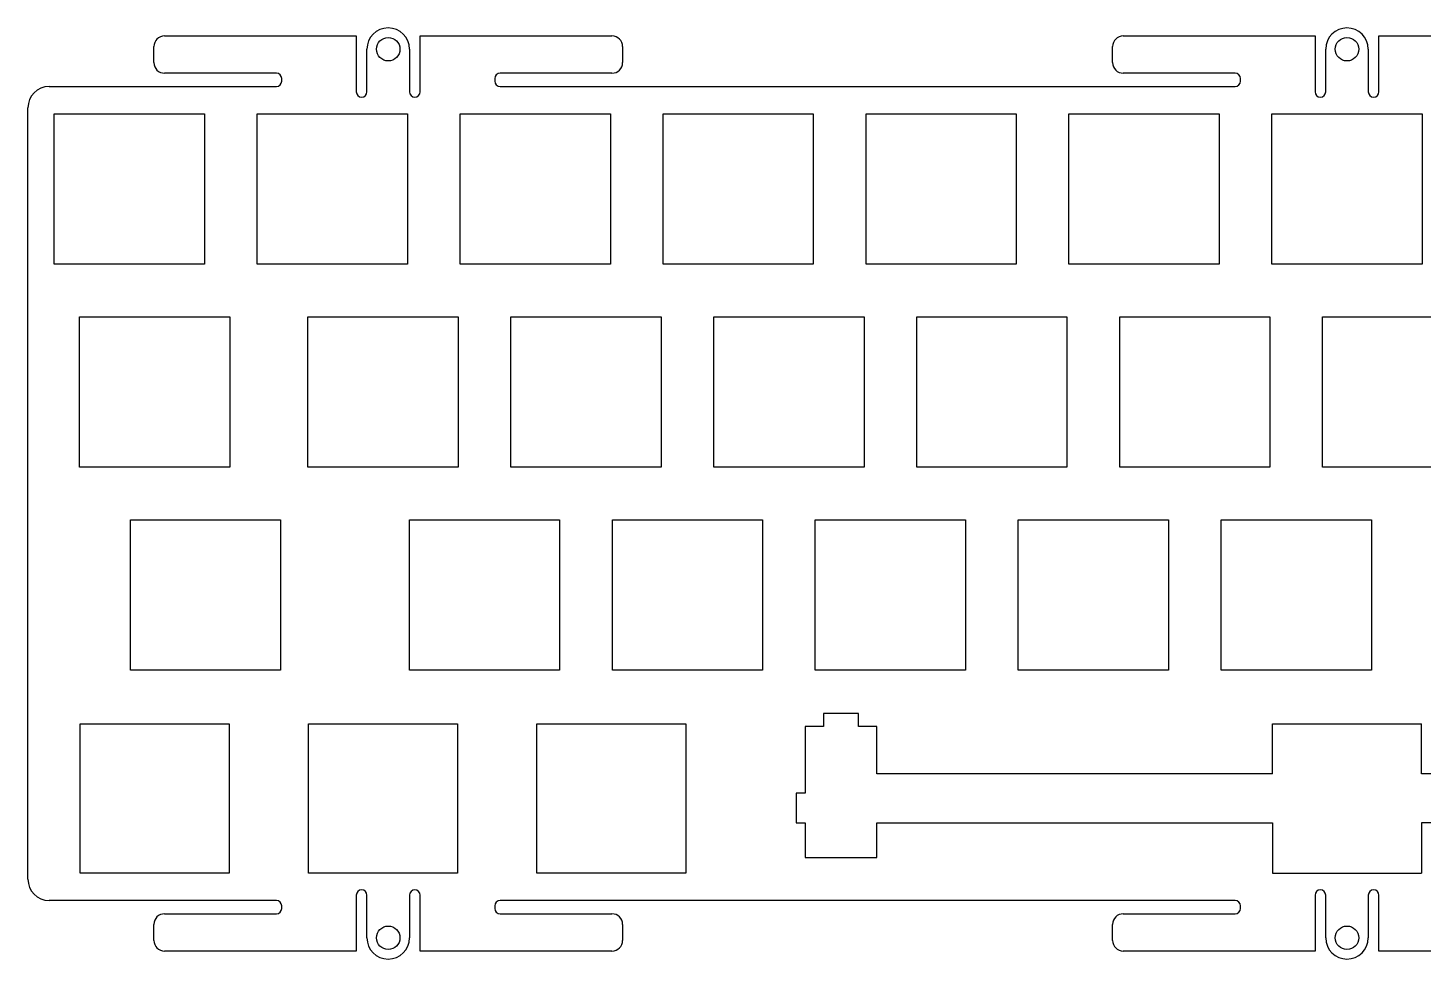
# Model space of a CAD drawing. Header units: millimetres. Extents: x -490 to -243, y 97 to 185.
# Drawn here: x -490.3 to -359.4, y 97.5 to 184.9 of the extents above; entities that cross this region are included whole.
import ezdxf

# ---------------------------------------------------------------- set-up
doc = ezdxf.new("R2010")
doc.units = ezdxf.units.MM
for name, color, linetype in [('Shape001', 7, 'CONTINUOUS'), ('Shape002', 7, 'CONTINUOUS'), ('Shape004', 7, 'CONTINUOUS'), ('Shape005', 7, 'CONTINUOUS'), ('Shape041', 7, 'CONTINUOUS'), ('Shape042', 7, 'CONTINUOUS'), ('Shape043', 7, 'CONTINUOUS'), ('Shape044', 7, 'CONTINUOUS'), ('Shape045', 7, 'CONTINUOUS'), ('Shape046', 7, 'CONTINUOUS'), ('Shape047', 7, 'CONTINUOUS'), ('Shape048', 7, 'CONTINUOUS'), ('Shape049', 7, 'CONTINUOUS'), ('Shape050', 7, 'CONTINUOUS'), ('Shape051', 7, 'CONTINUOUS'), ('Shape052', 7, 'CONTINUOUS'), ('Shape053', 7, 'CONTINUOUS'), ('Shape054', 7, 'CONTINUOUS'), ('Shape055', 7, 'CONTINUOUS'), ('Shape056', 7, 'CONTINUOUS'), ('Shape057', 7, 'CONTINUOUS'), ('Shape058', 7, 'CONTINUOUS'), ('Shape059', 7, 'CONTINUOUS'), ('Shape060', 7, 'CONTINUOUS'), ('Shape061', 7, 'CONTINUOUS'), ('Shape062', 7, 'CONTINUOUS'), ('Shape063', 7, 'CONTINUOUS'), ('Shape064', 7, 'CONTINUOUS'), ('Shape065', 7, 'CONTINUOUS'), ('Shape066', 7, 'CONTINUOUS'), ('Shape067', 7, 'CONTINUOUS'), ('Shape068', 7, 'CONTINUOUS'), ('Shape069', 7, 'CONTINUOUS'), ('Shape070', 7, 'CONTINUOUS'), ('Shape071', 7, 'CONTINUOUS'), ('Shape072', 7, 'CONTINUOUS'), ('Shape073', 7, 'CONTINUOUS'), ('Shape074', 7, 'CONTINUOUS'), ('Shape075', 7, 'CONTINUOUS'), ('Shape076', 7, 'CONTINUOUS'), ('Shape077', 7, 'CONTINUOUS'), ('Shape078', 7, 'CONTINUOUS'), ('Shape079', 7, 'CONTINUOUS'), ('Shape080', 7, 'CONTINUOUS'), ('Shape081', 7, 'CONTINUOUS'), ('Shape082', 7, 'CONTINUOUS'), ('Shape083', 7, 'CONTINUOUS'), ('Shape084', 7, 'CONTINUOUS'), ('Shape085', 7, 'CONTINUOUS'), ('Shape086', 7, 'CONTINUOUS'), ('Shape087', 7, 'CONTINUOUS'), ('Shape088', 7, 'CONTINUOUS'), ('Shape089', 7, 'CONTINUOUS'), ('Shape090', 7, 'CONTINUOUS'), ('Shape091', 7, 'CONTINUOUS'), ('Shape092', 7, 'CONTINUOUS'), ('Shape093', 7, 'CONTINUOUS'), ('Shape094', 7, 'CONTINUOUS'), ('Shape095', 7, 'CONTINUOUS'), ('Shape096', 7, 'CONTINUOUS'), ('Shape097', 7, 'CONTINUOUS'), ('Shape098', 7, 'CONTINUOUS'), ('Shape099', 7, 'CONTINUOUS'), ('Shape100', 7, 'CONTINUOUS'), ('Shape101', 7, 'CONTINUOUS'), ('Shape102', 7, 'CONTINUOUS'), ('Shape103', 7, 'CONTINUOUS'), ('Shape104', 7, 'CONTINUOUS'), ('Shape105', 7, 'CONTINUOUS'), ('Shape106', 7, 'CONTINUOUS'), ('Shape107', 7, 'CONTINUOUS'), ('Shape108', 7, 'CONTINUOUS'), ('Shape109', 7, 'CONTINUOUS'), ('Shape110', 7, 'CONTINUOUS'), ('Shape111', 7, 'CONTINUOUS'), ('Shape112', 7, 'CONTINUOUS'), ('Shape113', 7, 'CONTINUOUS'), ('Shape114', 7, 'CONTINUOUS'), ('Shape115', 7, 'CONTINUOUS'), ('Shape116', 7, 'CONTINUOUS'), ('Shape117', 7, 'CONTINUOUS'), ('Shape118', 7, 'CONTINUOUS'), ('Shape119', 7, 'CONTINUOUS'), ('Shape120', 7, 'CONTINUOUS'), ('Shape121', 7, 'CONTINUOUS'), ('Shape122', 7, 'CONTINUOUS'), ('Shape123', 7, 'CONTINUOUS'), ('Shape124', 7, 'CONTINUOUS'), ('Shape125', 7, 'CONTINUOUS'), ('Shape170', 7, 'CONTINUOUS'), ('Shape171', 7, 'CONTINUOUS'), ('Shape172', 7, 'CONTINUOUS'), ('Shape173', 7, 'CONTINUOUS'), ('Shape174', 7, 'CONTINUOUS'), ('Shape175', 7, 'CONTINUOUS'), ('Shape176', 7, 'CONTINUOUS'), ('Shape177', 7, 'CONTINUOUS'), ('Shape178', 7, 'CONTINUOUS'), ('Shape179', 7, 'CONTINUOUS'), ('Shape180', 7, 'CONTINUOUS'), ('Shape181', 7, 'CONTINUOUS'), ('Shape194', 7, 'CONTINUOUS'), ('Shape195', 7, 'CONTINUOUS'), ('Shape196', 7, 'CONTINUOUS'), ('Shape197', 7, 'CONTINUOUS'), ('Shape198', 7, 'CONTINUOUS'), ('Shape199', 7, 'CONTINUOUS'), ('Shape200', 7, 'CONTINUOUS'), ('Shape201', 7, 'CONTINUOUS'), ('Shape202', 7, 'CONTINUOUS'), ('Shape203', 7, 'CONTINUOUS'), ('Shape204', 7, 'CONTINUOUS'), ('Shape205', 7, 'CONTINUOUS'), ('Shape226', 7, 'CONTINUOUS'), ('Shape227', 7, 'CONTINUOUS'), ('Shape228', 7, 'CONTINUOUS'), ('Shape229', 7, 'CONTINUOUS'), ('Shape234', 7, 'CONTINUOUS'), ('Shape235', 7, 'CONTINUOUS'), ('Shape236', 7, 'CONTINUOUS'), ('Shape237', 7, 'CONTINUOUS'), ('Shape238', 7, 'CONTINUOUS'), ('Shape239', 7, 'CONTINUOUS'), ('Shape240', 7, 'CONTINUOUS'), ('Shape241', 7, 'CONTINUOUS'), ('Shape254', 7, 'CONTINUOUS'), ('Shape255', 7, 'CONTINUOUS'), ('Shape256', 7, 'CONTINUOUS'), ('Shape257', 7, 'CONTINUOUS'), ('Shape262', 7, 'CONTINUOUS'), ('Shape263', 7, 'CONTINUOUS'), ('Shape264', 7, 'CONTINUOUS'), ('Shape265', 7, 'CONTINUOUS'), ('Shape266', 7, 'CONTINUOUS'), ('Shape267', 7, 'CONTINUOUS'), ('Shape268', 7, 'CONTINUOUS'), ('Shape269', 7, 'CONTINUOUS'), ('Shape270', 7, 'CONTINUOUS'), ('Shape271', 7, 'CONTINUOUS'), ('Shape272', 7, 'CONTINUOUS'), ('Shape273', 7, 'CONTINUOUS'), ('Shape274', 7, 'CONTINUOUS'), ('Shape275', 7, 'CONTINUOUS'), ('Shape276', 7, 'CONTINUOUS'), ('Shape277', 7, 'CONTINUOUS'), ('Shape279', 7, 'CONTINUOUS'), ('Shape280', 7, 'CONTINUOUS'), ('Shape281', 7, 'CONTINUOUS'), ('Shape282', 7, 'CONTINUOUS'), ('Shape283', 7, 'CONTINUOUS'), ('Shape284', 7, 'CONTINUOUS'), ('Shape285', 7, 'CONTINUOUS'), ('Shape290', 7, 'CONTINUOUS'), ('Shape291', 7, 'CONTINUOUS'), ('Shape292', 7, 'CONTINUOUS'), ('Shape293', 7, 'CONTINUOUS'), ('Shape298', 7, 'CONTINUOUS'), ('Shape299', 7, 'CONTINUOUS'), ('Shape300', 7, 'CONTINUOUS'), ('Shape301', 7, 'CONTINUOUS'), ('Shape306', 7, 'CONTINUOUS'), ('Shape307', 7, 'CONTINUOUS'), ('Shape308', 7, 'CONTINUOUS'), ('Shape309', 7, 'CONTINUOUS'), ('Shape318', 7, 'CONTINUOUS'), ('Shape319', 7, 'CONTINUOUS'), ('Shape320', 7, 'CONTINUOUS'), ('Shape321', 7, 'CONTINUOUS'), ('Shape326', 7, 'CONTINUOUS'), ('Shape327', 7, 'CONTINUOUS'), ('Shape328', 7, 'CONTINUOUS'), ('Shape329', 7, 'CONTINUOUS'), ('Shape334', 7, 'CONTINUOUS'), ('Shape335', 7, 'CONTINUOUS'), ('Shape336', 7, 'CONTINUOUS'), ('Shape337', 7, 'CONTINUOUS'), ('Shape338', 7, 'CONTINUOUS'), ('Shape339', 7, 'CONTINUOUS'), ('Shape340', 7, 'CONTINUOUS'), ('Shape341', 7, 'CONTINUOUS'), ('Shape3890', 7, 'CONTINUOUS'), ('Shape3891', 7, 'CONTINUOUS'), ('Shape3892', 7, 'CONTINUOUS'), ('Shape3893', 7, 'CONTINUOUS'), ('Shape3894', 7, 'CONTINUOUS'), ('Shape3895', 7, 'CONTINUOUS'), ('Shape3896', 7, 'CONTINUOUS'), ('Shape3897', 7, 'CONTINUOUS'), ('Shape3898', 7, 'CONTINUOUS'), ('Shape3899', 7, 'CONTINUOUS'), ('Shape3900', 7, 'CONTINUOUS'), ('Shape3901', 7, 'CONTINUOUS'), ('Shape3902', 7, 'CONTINUOUS'), ('Shape3903', 7, 'CONTINUOUS'), ('Shape3904', 7, 'CONTINUOUS'), ('Shape3920', 7, 'CONTINUOUS'), ('Shape3921', 7, 'CONTINUOUS'), ('Shape3922', 7, 'CONTINUOUS'), ('Shape3923', 7, 'CONTINUOUS'), ('Shape3924', 7, 'CONTINUOUS'), ('Shape3925', 7, 'CONTINUOUS'), ('Shape3926', 7, 'CONTINUOUS'), ('Shape3927', 7, 'CONTINUOUS')]:
    doc.layers.add(name, color=color, linetype=linetype)

msp = doc.modelspace()

# ---------------------------------------------------------------- linework, layer by layer
at = {"layer": 'Shape001'}
msp.add_circle((-366.507, 182.854), 1.1, dxfattribs=at)
at = {"layer": 'Shape002'}
msp.add_circle((-456.507, 182.854), 1.1, dxfattribs=at)
at = {"layer": 'Shape004'}
msp.add_circle((-366.507, 99.4562), 1.1, dxfattribs=at)
at = {"layer": 'Shape005'}
msp.add_circle((-456.507, 99.4562), 1.1, dxfattribs=at)
at = {"layer": 'Shape041'}
msp.add_line((-345.507, 98.2062), (-363.507, 98.2062), dxfattribs=at)
at = {"layer": 'Shape042'}
msp.add_line((-363.507, 98.2062), (-363.507, 103.456), dxfattribs=at)
at = {"layer": 'Shape043'}
msp.add_arc((-364.007, 103.456), 0.5, 0, 180, dxfattribs=at)
at = {"layer": 'Shape044'}
msp.add_line((-364.507, 103.456), (-364.507, 99.4562), dxfattribs=at)
at = {"layer": 'Shape045'}
msp.add_arc((-366.507, 99.4562), 2, 180, 0, dxfattribs=at)
at = {"layer": 'Shape046'}
msp.add_line((-368.507, 99.4562), (-368.507, 103.456), dxfattribs=at)
at = {"layer": 'Shape047'}
msp.add_arc((-369.007, 103.456), 0.5, 0, 180, dxfattribs=at)
at = {"layer": 'Shape048'}
msp.add_line((-369.507, 103.456), (-369.507, 98.2062), dxfattribs=at)
at = {"layer": 'Shape049'}
msp.add_line((-369.507, 98.2062), (-387.507, 98.2062), dxfattribs=at)
at = {"layer": 'Shape050'}
msp.add_arc((-387.507, 99.2062), 1, 180, -90, dxfattribs=at)
at = {"layer": 'Shape051'}
msp.add_line((-388.507, 99.2062), (-388.507, 100.706), dxfattribs=at)
at = {"layer": 'Shape052'}
msp.add_arc((-387.507, 100.706), 1, 90, 180, dxfattribs=at)
at = {"layer": 'Shape053'}
msp.add_line((-387.507, 101.706), (-377.007, 101.706), dxfattribs=at)
at = {"layer": 'Shape054'}
msp.add_arc((-377.007, 102.206), 0.5, -90, 0, dxfattribs=at)
at = {"layer": 'Shape055'}
msp.add_line((-376.507, 102.206), (-376.507, 102.455), dxfattribs=at)
at = {"layer": 'Shape056'}
msp.add_arc((-377.007, 102.455), 0.5, 0, 90, dxfattribs=at)
at = {"layer": 'Shape057'}
msp.add_line((-377.007, 102.955), (-446.007, 102.955), dxfattribs=at)
at = {"layer": 'Shape058'}
msp.add_arc((-446.007, 102.455), 0.5, 90, 180, dxfattribs=at)
at = {"layer": 'Shape059'}
msp.add_line((-446.507, 102.455), (-446.507, 102.206), dxfattribs=at)
at = {"layer": 'Shape060'}
msp.add_arc((-446.007, 102.206), 0.5, 180, -90, dxfattribs=at)
at = {"layer": 'Shape061'}
msp.add_line((-446.007, 101.706), (-435.507, 101.706), dxfattribs=at)
at = {"layer": 'Shape062'}
msp.add_arc((-435.507, 100.706), 1, 0, 90, dxfattribs=at)
at = {"layer": 'Shape063'}
msp.add_line((-434.507, 100.706), (-434.507, 99.2062), dxfattribs=at)
at = {"layer": 'Shape064'}
msp.add_arc((-435.507, 99.2062), 1, -90, 0, dxfattribs=at)
at = {"layer": 'Shape065'}
msp.add_line((-435.507, 98.2062), (-453.507, 98.2062), dxfattribs=at)
at = {"layer": 'Shape066'}
msp.add_line((-453.507, 98.2062), (-453.507, 103.456), dxfattribs=at)
at = {"layer": 'Shape067'}
msp.add_arc((-454.007, 103.456), 0.5, 0, 180, dxfattribs=at)
at = {"layer": 'Shape068'}
msp.add_line((-454.507, 103.456), (-454.507, 99.4562), dxfattribs=at)
at = {"layer": 'Shape069'}
msp.add_arc((-456.507, 99.4562), 2, 180, 0, dxfattribs=at)
at = {"layer": 'Shape070'}
msp.add_line((-458.507, 99.4562), (-458.507, 103.456), dxfattribs=at)
at = {"layer": 'Shape071'}
msp.add_arc((-459.007, 103.456), 0.5, 0, 180, dxfattribs=at)
at = {"layer": 'Shape072'}
msp.add_line((-459.507, 103.456), (-459.507, 98.2062), dxfattribs=at)
at = {"layer": 'Shape073'}
msp.add_line((-459.507, 98.2062), (-477.507, 98.2062), dxfattribs=at)
at = {"layer": 'Shape074'}
msp.add_arc((-477.507, 99.2062), 1, 180, -90, dxfattribs=at)
at = {"layer": 'Shape075'}
msp.add_line((-478.507, 99.2062), (-478.507, 100.706), dxfattribs=at)
at = {"layer": 'Shape076'}
msp.add_arc((-477.507, 100.706), 1, 90, 180, dxfattribs=at)
at = {"layer": 'Shape077'}
msp.add_line((-477.507, 101.706), (-467.007, 101.706), dxfattribs=at)
at = {"layer": 'Shape078'}
msp.add_arc((-467.007, 102.206), 0.5, -90, 0, dxfattribs=at)
at = {"layer": 'Shape079'}
msp.add_line((-466.507, 102.206), (-466.507, 102.455), dxfattribs=at)
at = {"layer": 'Shape080'}
msp.add_arc((-467.007, 102.455), 0.5, 0, 90, dxfattribs=at)
at = {"layer": 'Shape081'}
msp.add_line((-467.007, 102.955), (-488.332, 102.955), dxfattribs=at)
at = {"layer": 'Shape082'}
msp.add_arc((-488.332, 104.955), 2, 180, -90, dxfattribs=at)
at = {"layer": 'Shape083'}
msp.add_line((-490.332, 104.955), (-490.332, 177.355), dxfattribs=at)
at = {"layer": 'Shape084'}
msp.add_arc((-488.332, 177.355), 2, 90, 180, dxfattribs=at)
at = {"layer": 'Shape085'}
msp.add_line((-488.332, 179.355), (-467.007, 179.355), dxfattribs=at)
at = {"layer": 'Shape086'}
msp.add_arc((-467.007, 179.855), 0.5, -90, 0, dxfattribs=at)
at = {"layer": 'Shape087'}
msp.add_line((-466.507, 179.855), (-466.507, 180.104), dxfattribs=at)
at = {"layer": 'Shape088'}
msp.add_arc((-467.007, 180.104), 0.5, 0, 90, dxfattribs=at)
at = {"layer": 'Shape089'}
msp.add_line((-467.007, 180.604), (-477.507, 180.604), dxfattribs=at)
at = {"layer": 'Shape090'}
msp.add_arc((-477.507, 181.604), 1, 180, -90, dxfattribs=at)
at = {"layer": 'Shape091'}
msp.add_line((-478.507, 181.604), (-478.507, 183.104), dxfattribs=at)
at = {"layer": 'Shape092'}
msp.add_arc((-477.507, 183.104), 1, 90, 180, dxfattribs=at)
at = {"layer": 'Shape093'}
msp.add_line((-477.507, 184.104), (-459.507, 184.104), dxfattribs=at)
at = {"layer": 'Shape094'}
msp.add_line((-459.507, 184.104), (-459.507, 178.854), dxfattribs=at)
at = {"layer": 'Shape095'}
msp.add_arc((-459.007, 178.854), 0.5, 180, 0, dxfattribs=at)
at = {"layer": 'Shape096'}
msp.add_line((-458.507, 178.854), (-458.507, 182.854), dxfattribs=at)
at = {"layer": 'Shape097'}
msp.add_arc((-456.507, 182.854), 2, 0, 180, dxfattribs=at)
at = {"layer": 'Shape098'}
msp.add_line((-454.507, 182.854), (-454.507, 178.854), dxfattribs=at)
at = {"layer": 'Shape099'}
msp.add_arc((-454.007, 178.854), 0.5, 180, 0, dxfattribs=at)
at = {"layer": 'Shape100'}
msp.add_line((-453.507, 178.854), (-453.507, 184.104), dxfattribs=at)
at = {"layer": 'Shape101'}
msp.add_line((-453.507, 184.104), (-435.507, 184.104), dxfattribs=at)
at = {"layer": 'Shape102'}
msp.add_arc((-435.507, 183.104), 1, 0, 90, dxfattribs=at)
at = {"layer": 'Shape103'}
msp.add_line((-434.507, 183.104), (-434.507, 181.604), dxfattribs=at)
at = {"layer": 'Shape104'}
msp.add_arc((-435.507, 181.604), 1, -90, 0, dxfattribs=at)
at = {"layer": 'Shape105'}
msp.add_line((-435.507, 180.604), (-446.007, 180.604), dxfattribs=at)
at = {"layer": 'Shape106'}
msp.add_arc((-446.007, 180.104), 0.5, 90, 180, dxfattribs=at)
at = {"layer": 'Shape107'}
msp.add_line((-446.507, 180.104), (-446.507, 179.855), dxfattribs=at)
at = {"layer": 'Shape108'}
msp.add_arc((-446.007, 179.855), 0.5, 180, -90, dxfattribs=at)
at = {"layer": 'Shape109'}
msp.add_line((-446.007, 179.355), (-377.007, 179.355), dxfattribs=at)
at = {"layer": 'Shape110'}
msp.add_arc((-377.007, 179.855), 0.5, -90, 0, dxfattribs=at)
at = {"layer": 'Shape111'}
msp.add_line((-376.507, 179.855), (-376.507, 180.104), dxfattribs=at)
at = {"layer": 'Shape112'}
msp.add_arc((-377.007, 180.104), 0.5, 0, 90, dxfattribs=at)
at = {"layer": 'Shape113'}
msp.add_line((-377.007, 180.604), (-387.507, 180.604), dxfattribs=at)
at = {"layer": 'Shape114'}
msp.add_arc((-387.507, 181.604), 1, 180, -90, dxfattribs=at)
at = {"layer": 'Shape115'}
msp.add_line((-388.507, 181.604), (-388.507, 183.104), dxfattribs=at)
at = {"layer": 'Shape116'}
msp.add_arc((-387.507, 183.104), 1, 90, 180, dxfattribs=at)
at = {"layer": 'Shape117'}
msp.add_line((-387.507, 184.104), (-369.507, 184.104), dxfattribs=at)
at = {"layer": 'Shape118'}
msp.add_line((-369.507, 184.104), (-369.507, 178.854), dxfattribs=at)
at = {"layer": 'Shape119'}
msp.add_arc((-369.007, 178.854), 0.5, 180, 0, dxfattribs=at)
at = {"layer": 'Shape120'}
msp.add_line((-368.507, 178.854), (-368.507, 182.854), dxfattribs=at)
at = {"layer": 'Shape121'}
msp.add_arc((-366.507, 182.854), 2, 0, 180, dxfattribs=at)
at = {"layer": 'Shape122'}
msp.add_line((-364.507, 182.854), (-364.507, 178.854), dxfattribs=at)
at = {"layer": 'Shape123'}
msp.add_arc((-364.007, 178.854), 0.5, 180, 0, dxfattribs=at)
at = {"layer": 'Shape124'}
msp.add_line((-363.507, 178.854), (-363.507, 184.104), dxfattribs=at)
at = {"layer": 'Shape125'}
msp.add_line((-363.507, 184.104), (-345.507, 184.104), dxfattribs=at)
at = {"layer": 'Shape170'}
msp.add_line((-485.427, 119.53), (-471.427, 119.53), dxfattribs=at)
at = {"layer": 'Shape171'}
msp.add_line((-471.427, 119.53), (-471.427, 105.53), dxfattribs=at)
at = {"layer": 'Shape172'}
msp.add_line((-471.427, 105.53), (-485.427, 105.53), dxfattribs=at)
at = {"layer": 'Shape173'}
msp.add_line((-485.427, 105.53), (-485.427, 119.53), dxfattribs=at)
at = {"layer": 'Shape174'}
msp.add_line((-449.996, 105.53), (-463.996, 105.53), dxfattribs=at)
at = {"layer": 'Shape175'}
msp.add_line((-463.996, 105.53), (-463.996, 119.53), dxfattribs=at)
at = {"layer": 'Shape176'}
msp.add_line((-463.996, 119.53), (-449.996, 119.53), dxfattribs=at)
at = {"layer": 'Shape177'}
msp.add_line((-449.996, 119.53), (-449.996, 105.53), dxfattribs=at)
at = {"layer": 'Shape178'}
msp.add_line((-428.564, 105.53), (-442.564, 105.53), dxfattribs=at)
at = {"layer": 'Shape179'}
msp.add_line((-442.564, 105.53), (-442.564, 119.53), dxfattribs=at)
at = {"layer": 'Shape180'}
msp.add_line((-442.564, 119.53), (-428.564, 119.53), dxfattribs=at)
at = {"layer": 'Shape181'}
msp.add_line((-428.564, 119.53), (-428.564, 105.53), dxfattribs=at)
at = {"layer": 'Shape194'}
msp.add_line((-468.807, 162.68), (-468.807, 176.78), dxfattribs=at)
at = {"layer": 'Shape195'}
msp.add_line((-468.807, 176.78), (-454.707, 176.78), dxfattribs=at)
at = {"layer": 'Shape196'}
msp.add_line((-454.707, 176.78), (-454.707, 162.68), dxfattribs=at)
at = {"layer": 'Shape197'}
msp.add_line((-454.707, 162.68), (-468.807, 162.68), dxfattribs=at)
at = {"layer": 'Shape198'}
msp.add_line((-480.713, 124.58), (-480.713, 138.68), dxfattribs=at)
at = {"layer": 'Shape199'}
msp.add_line((-480.713, 138.68), (-466.613, 138.68), dxfattribs=at)
at = {"layer": 'Shape200'}
msp.add_line((-466.613, 138.68), (-466.613, 124.58), dxfattribs=at)
at = {"layer": 'Shape201'}
msp.add_line((-466.613, 124.58), (-480.713, 124.58), dxfattribs=at)
at = {"layer": 'Shape202'}
msp.add_line((-359.457, 176.78), (-359.457, 162.68), dxfattribs=at)
at = {"layer": 'Shape203'}
msp.add_line((-359.457, 162.68), (-373.557, 162.68), dxfattribs=at)
at = {"layer": 'Shape204'}
msp.add_line((-373.557, 162.68), (-373.557, 176.78), dxfattribs=at)
at = {"layer": 'Shape205'}
msp.add_line((-373.557, 176.78), (-359.457, 176.78), dxfattribs=at)
at = {"layer": 'Shape226'}
msp.add_line((-464.044, 143.63), (-464.044, 157.73), dxfattribs=at)
at = {"layer": 'Shape227'}
msp.add_line((-464.044, 157.73), (-449.944, 157.73), dxfattribs=at)
at = {"layer": 'Shape228'}
msp.add_line((-449.944, 157.73), (-449.944, 143.63), dxfattribs=at)
at = {"layer": 'Shape229'}
msp.add_line((-449.944, 143.63), (-464.044, 143.63), dxfattribs=at)
at = {"layer": 'Shape234'}
msp.add_line((-430.707, 162.68), (-430.707, 176.78), dxfattribs=at)
at = {"layer": 'Shape235'}
msp.add_line((-430.707, 176.78), (-416.607, 176.78), dxfattribs=at)
at = {"layer": 'Shape236'}
msp.add_line((-416.607, 176.78), (-416.607, 162.68), dxfattribs=at)
at = {"layer": 'Shape237'}
msp.add_line((-416.607, 162.68), (-430.707, 162.68), dxfattribs=at)
at = {"layer": 'Shape238'}
msp.add_line((-392.795, 143.63), (-406.895, 143.63), dxfattribs=at)
at = {"layer": 'Shape239'}
msp.add_line((-406.895, 143.63), (-406.895, 157.73), dxfattribs=at)
at = {"layer": 'Shape240'}
msp.add_line((-406.895, 157.73), (-392.795, 157.73), dxfattribs=at)
at = {"layer": 'Shape241'}
msp.add_line((-392.795, 157.73), (-392.795, 143.63), dxfattribs=at)
at = {"layer": 'Shape254'}
msp.add_line((-411.844, 143.63), (-425.944, 143.63), dxfattribs=at)
at = {"layer": 'Shape255'}
msp.add_line((-425.944, 143.63), (-425.944, 157.73), dxfattribs=at)
at = {"layer": 'Shape256'}
msp.add_line((-425.944, 157.73), (-411.844, 157.73), dxfattribs=at)
at = {"layer": 'Shape257'}
msp.add_line((-411.844, 157.73), (-411.844, 143.63), dxfattribs=at)
at = {"layer": 'Shape262'}
msp.add_line((-435.469, 124.58), (-435.469, 138.68), dxfattribs=at)
at = {"layer": 'Shape263'}
msp.add_line((-435.469, 138.68), (-421.369, 138.68), dxfattribs=at)
at = {"layer": 'Shape264'}
msp.add_line((-421.369, 138.68), (-421.369, 124.58), dxfattribs=at)
at = {"layer": 'Shape265'}
msp.add_line((-421.369, 124.58), (-435.469, 124.58), dxfattribs=at)
at = {"layer": 'Shape266'}
msp.add_line((-378.507, 162.68), (-392.607, 162.68), dxfattribs=at)
at = {"layer": 'Shape267'}
msp.add_line((-392.607, 162.68), (-392.607, 176.78), dxfattribs=at)
at = {"layer": 'Shape268'}
msp.add_line((-392.607, 176.78), (-378.507, 176.78), dxfattribs=at)
at = {"layer": 'Shape269'}
msp.add_line((-378.507, 176.78), (-378.507, 162.68), dxfattribs=at)
at = {"layer": 'Shape270'}
msp.add_line((-435.657, 176.78), (-435.657, 162.68), dxfattribs=at)
at = {"layer": 'Shape271'}
msp.add_line((-435.657, 162.68), (-449.757, 162.68), dxfattribs=at)
at = {"layer": 'Shape272'}
msp.add_line((-449.757, 162.68), (-449.757, 176.78), dxfattribs=at)
at = {"layer": 'Shape273'}
msp.add_line((-449.757, 176.78), (-435.657, 176.78), dxfattribs=at)
at = {"layer": 'Shape274'}
msp.add_line((-397.557, 176.78), (-397.557, 162.68), dxfattribs=at)
at = {"layer": 'Shape275'}
msp.add_line((-397.557, 162.68), (-411.657, 162.68), dxfattribs=at)
at = {"layer": 'Shape276'}
msp.add_line((-411.657, 162.68), (-411.657, 176.78), dxfattribs=at)
at = {"layer": 'Shape277'}
msp.add_line((-411.657, 176.78), (-397.557, 176.78), dxfattribs=at)
at = {"layer": 'Shape279'}
msp.add_line((-354.695, 143.63), (-368.795, 143.63), dxfattribs=at)
at = {"layer": 'Shape280'}
msp.add_line((-368.795, 143.63), (-368.795, 157.73), dxfattribs=at)
at = {"layer": 'Shape281'}
msp.add_line((-368.795, 157.73), (-354.695, 157.73), dxfattribs=at)
at = {"layer": 'Shape282'}
msp.add_line((-444.994, 143.63), (-444.994, 157.73), dxfattribs=at)
at = {"layer": 'Shape283'}
msp.add_line((-444.994, 157.73), (-430.894, 157.73), dxfattribs=at)
at = {"layer": 'Shape284'}
msp.add_line((-430.894, 157.73), (-430.894, 143.63), dxfattribs=at)
at = {"layer": 'Shape285'}
msp.add_line((-430.894, 143.63), (-444.994, 143.63), dxfattribs=at)
at = {"layer": 'Shape290'}
msp.add_line((-373.745, 157.73), (-373.745, 143.63), dxfattribs=at)
at = {"layer": 'Shape291'}
msp.add_line((-373.745, 143.63), (-387.845, 143.63), dxfattribs=at)
at = {"layer": 'Shape292'}
msp.add_line((-387.845, 143.63), (-387.845, 157.73), dxfattribs=at)
at = {"layer": 'Shape293'}
msp.add_line((-387.845, 157.73), (-373.745, 157.73), dxfattribs=at)
at = {"layer": 'Shape298'}
msp.add_line((-378.32, 138.68), (-364.219, 138.68), dxfattribs=at)
at = {"layer": 'Shape299'}
msp.add_line((-364.219, 138.68), (-364.219, 124.58), dxfattribs=at)
at = {"layer": 'Shape300'}
msp.add_line((-364.219, 124.58), (-378.32, 124.58), dxfattribs=at)
at = {"layer": 'Shape301'}
msp.add_line((-378.32, 124.58), (-378.32, 138.68), dxfattribs=at)
at = {"layer": 'Shape306'}
msp.add_line((-383.27, 124.58), (-397.37, 124.58), dxfattribs=at)
at = {"layer": 'Shape307'}
msp.add_line((-397.37, 124.58), (-397.37, 138.68), dxfattribs=at)
at = {"layer": 'Shape308'}
msp.add_line((-397.37, 138.68), (-383.27, 138.68), dxfattribs=at)
at = {"layer": 'Shape309'}
msp.add_line((-383.27, 138.68), (-383.27, 124.58), dxfattribs=at)
at = {"layer": 'Shape318'}
msp.add_line((-416.419, 138.68), (-402.32, 138.68), dxfattribs=at)
at = {"layer": 'Shape319'}
msp.add_line((-402.32, 138.68), (-402.32, 124.58), dxfattribs=at)
at = {"layer": 'Shape320'}
msp.add_line((-402.32, 124.58), (-416.419, 124.58), dxfattribs=at)
at = {"layer": 'Shape321'}
msp.add_line((-416.419, 124.58), (-416.419, 138.68), dxfattribs=at)
at = {"layer": 'Shape326'}
msp.add_line((-440.419, 124.58), (-454.519, 124.58), dxfattribs=at)
at = {"layer": 'Shape327'}
msp.add_line((-454.519, 124.58), (-454.519, 138.68), dxfattribs=at)
at = {"layer": 'Shape328'}
msp.add_line((-454.519, 138.68), (-440.419, 138.68), dxfattribs=at)
at = {"layer": 'Shape329'}
msp.add_line((-440.419, 138.68), (-440.419, 124.58), dxfattribs=at)
at = {"layer": 'Shape334'}
msp.add_line((-473.757, 162.68), (-487.857, 162.68), dxfattribs=at)
at = {"layer": 'Shape335'}
msp.add_line((-487.857, 162.68), (-487.857, 176.78), dxfattribs=at)
at = {"layer": 'Shape336'}
msp.add_line((-487.857, 176.78), (-473.757, 176.78), dxfattribs=at)
at = {"layer": 'Shape337'}
msp.add_line((-473.757, 176.78), (-473.757, 162.68), dxfattribs=at)
at = {"layer": 'Shape338'}
msp.add_line((-471.376, 143.63), (-485.476, 143.63), dxfattribs=at)
at = {"layer": 'Shape339'}
msp.add_line((-485.476, 143.63), (-485.476, 157.73), dxfattribs=at)
at = {"layer": 'Shape340'}
msp.add_line((-485.476, 157.73), (-471.376, 157.73), dxfattribs=at)
at = {"layer": 'Shape341'}
msp.add_line((-471.376, 157.73), (-471.376, 143.63), dxfattribs=at)
at = {"layer": 'Shape3890'}
msp.add_line((-418.209, 113.029), (-418.209, 110.23), dxfattribs=at)
at = {"layer": 'Shape3891'}
msp.add_line((-373.508, 114.83), (-410.634, 114.83), dxfattribs=at)
at = {"layer": 'Shape3892'}
msp.add_line((-410.634, 114.83), (-410.634, 119.299), dxfattribs=at)
at = {"layer": 'Shape3893'}
msp.add_line((-410.634, 119.299), (-412.358, 119.299), dxfattribs=at)
at = {"layer": 'Shape3894'}
msp.add_line((-412.358, 119.299), (-412.358, 120.5), dxfattribs=at)
at = {"layer": 'Shape3895'}
msp.add_line((-412.358, 120.5), (-415.659, 120.5), dxfattribs=at)
at = {"layer": 'Shape3896'}
msp.add_line((-415.659, 120.5), (-415.659, 119.299), dxfattribs=at)
at = {"layer": 'Shape3897'}
msp.add_line((-415.659, 119.299), (-417.384, 119.299), dxfattribs=at)
at = {"layer": 'Shape3898'}
msp.add_line((-417.384, 119.299), (-417.384, 113.029), dxfattribs=at)
at = {"layer": 'Shape3899'}
msp.add_line((-417.384, 113.029), (-418.209, 113.029), dxfattribs=at)
at = {"layer": 'Shape3900'}
msp.add_line((-418.209, 110.23), (-417.384, 110.23), dxfattribs=at)
at = {"layer": 'Shape3901'}
msp.add_line((-417.384, 110.23), (-417.384, 107), dxfattribs=at)
at = {"layer": 'Shape3902'}
msp.add_line((-417.384, 107), (-410.634, 107), dxfattribs=at)
at = {"layer": 'Shape3903'}
msp.add_line((-410.634, 107), (-410.634, 110.23), dxfattribs=at)
at = {"layer": 'Shape3904'}
msp.add_line((-410.634, 110.23), (-373.508, 110.23), dxfattribs=at)
at = {"layer": 'Shape3920'}
msp.add_line((-349.984, 114.83), (-359.508, 114.83), dxfattribs=at)
at = {"layer": 'Shape3921'}
msp.add_line((-349.984, 110.23), (-359.508, 110.23), dxfattribs=at)
at = {"layer": 'Shape3922'}
msp.add_line((-373.508, 114.83), (-373.508, 119.529), dxfattribs=at)
at = {"layer": 'Shape3923'}
msp.add_line((-359.508, 114.83), (-359.508, 119.529), dxfattribs=at)
at = {"layer": 'Shape3924'}
msp.add_line((-373.508, 110.23), (-373.508, 105.529), dxfattribs=at)
at = {"layer": 'Shape3925'}
msp.add_line((-359.508, 110.23), (-359.508, 105.529), dxfattribs=at)
at = {"layer": 'Shape3926'}
msp.add_line((-373.508, 119.529), (-359.508, 119.529), dxfattribs=at)
at = {"layer": 'Shape3927'}
msp.add_line((-373.508, 105.529), (-359.508, 105.529), dxfattribs=at)

doc.saveas('drawing.dxf')
